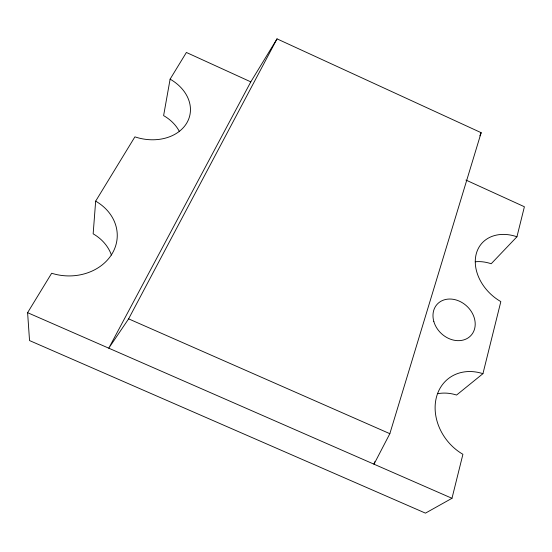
<?xml version="1.0" encoding="UTF-8"?>
<svg xmlns="http://www.w3.org/2000/svg" width="552" height="552" viewBox="0 0 552 552"><rect width="100%" height="100%" fill="white"/><g stroke="black" fill="none" stroke-linecap="round" stroke-linejoin="round"><path stroke-width="0.83" d="M374.753 461.713L373.994 464.184L389.843 433.686L481.165 132.694L277.028 38.861L250.794 81.862L186.397 52.468L170.113 79.15A42.987 33.334 12.7 0 1 186.59 123.31A42.987 33.334 12.7 0 1 134.902 136.848L95.662 201.142L93.157 233.827A45.65 39.102 0.1 0 1 111.407 255.038M170.113 79.15L163.613 115.616A40.462 32.244 11.7 0 1 179.483 131.693M95.662 201.142A48.811 41.014 2.1 0 1 111.939 254.003A48.811 41.014 2.1 0 1 51.667 273.24L27.6 312.673L29.539 340.57L425.461 513.139L451.984 498.297L462.914 454.296A47.596 39.171 52 0 1 436.321 397.647A47.596 39.171 52 0 1 482.938 373.683L500.837 301.606A41.883 32.099 41.6 0 1 476.141 254.279A41.883 32.099 41.6 0 1 516.941 236.773L524.4 206.745L465.929 180.055M479.847 135.833L481.165 132.694M250.794 81.862L108.772 348.181L128.616 318.856L277.028 38.861M516.941 236.773L491.197 263.752A39.468 31.119 42.4 0 0 475.251 261.772M482.938 373.683L456.587 395.039A44.567 37.474 53.7 0 0 437.895 393.673M27.6 312.673L451.984 498.297M128.616 318.856L389.843 433.686M433.831 321.526A23.005 18.706 43 0 0 469.379 336.975A23.005 18.706 43 0 0 459.071 301.04A23.005 18.706 43 0 0 433.831 321.526"/></g></svg>
